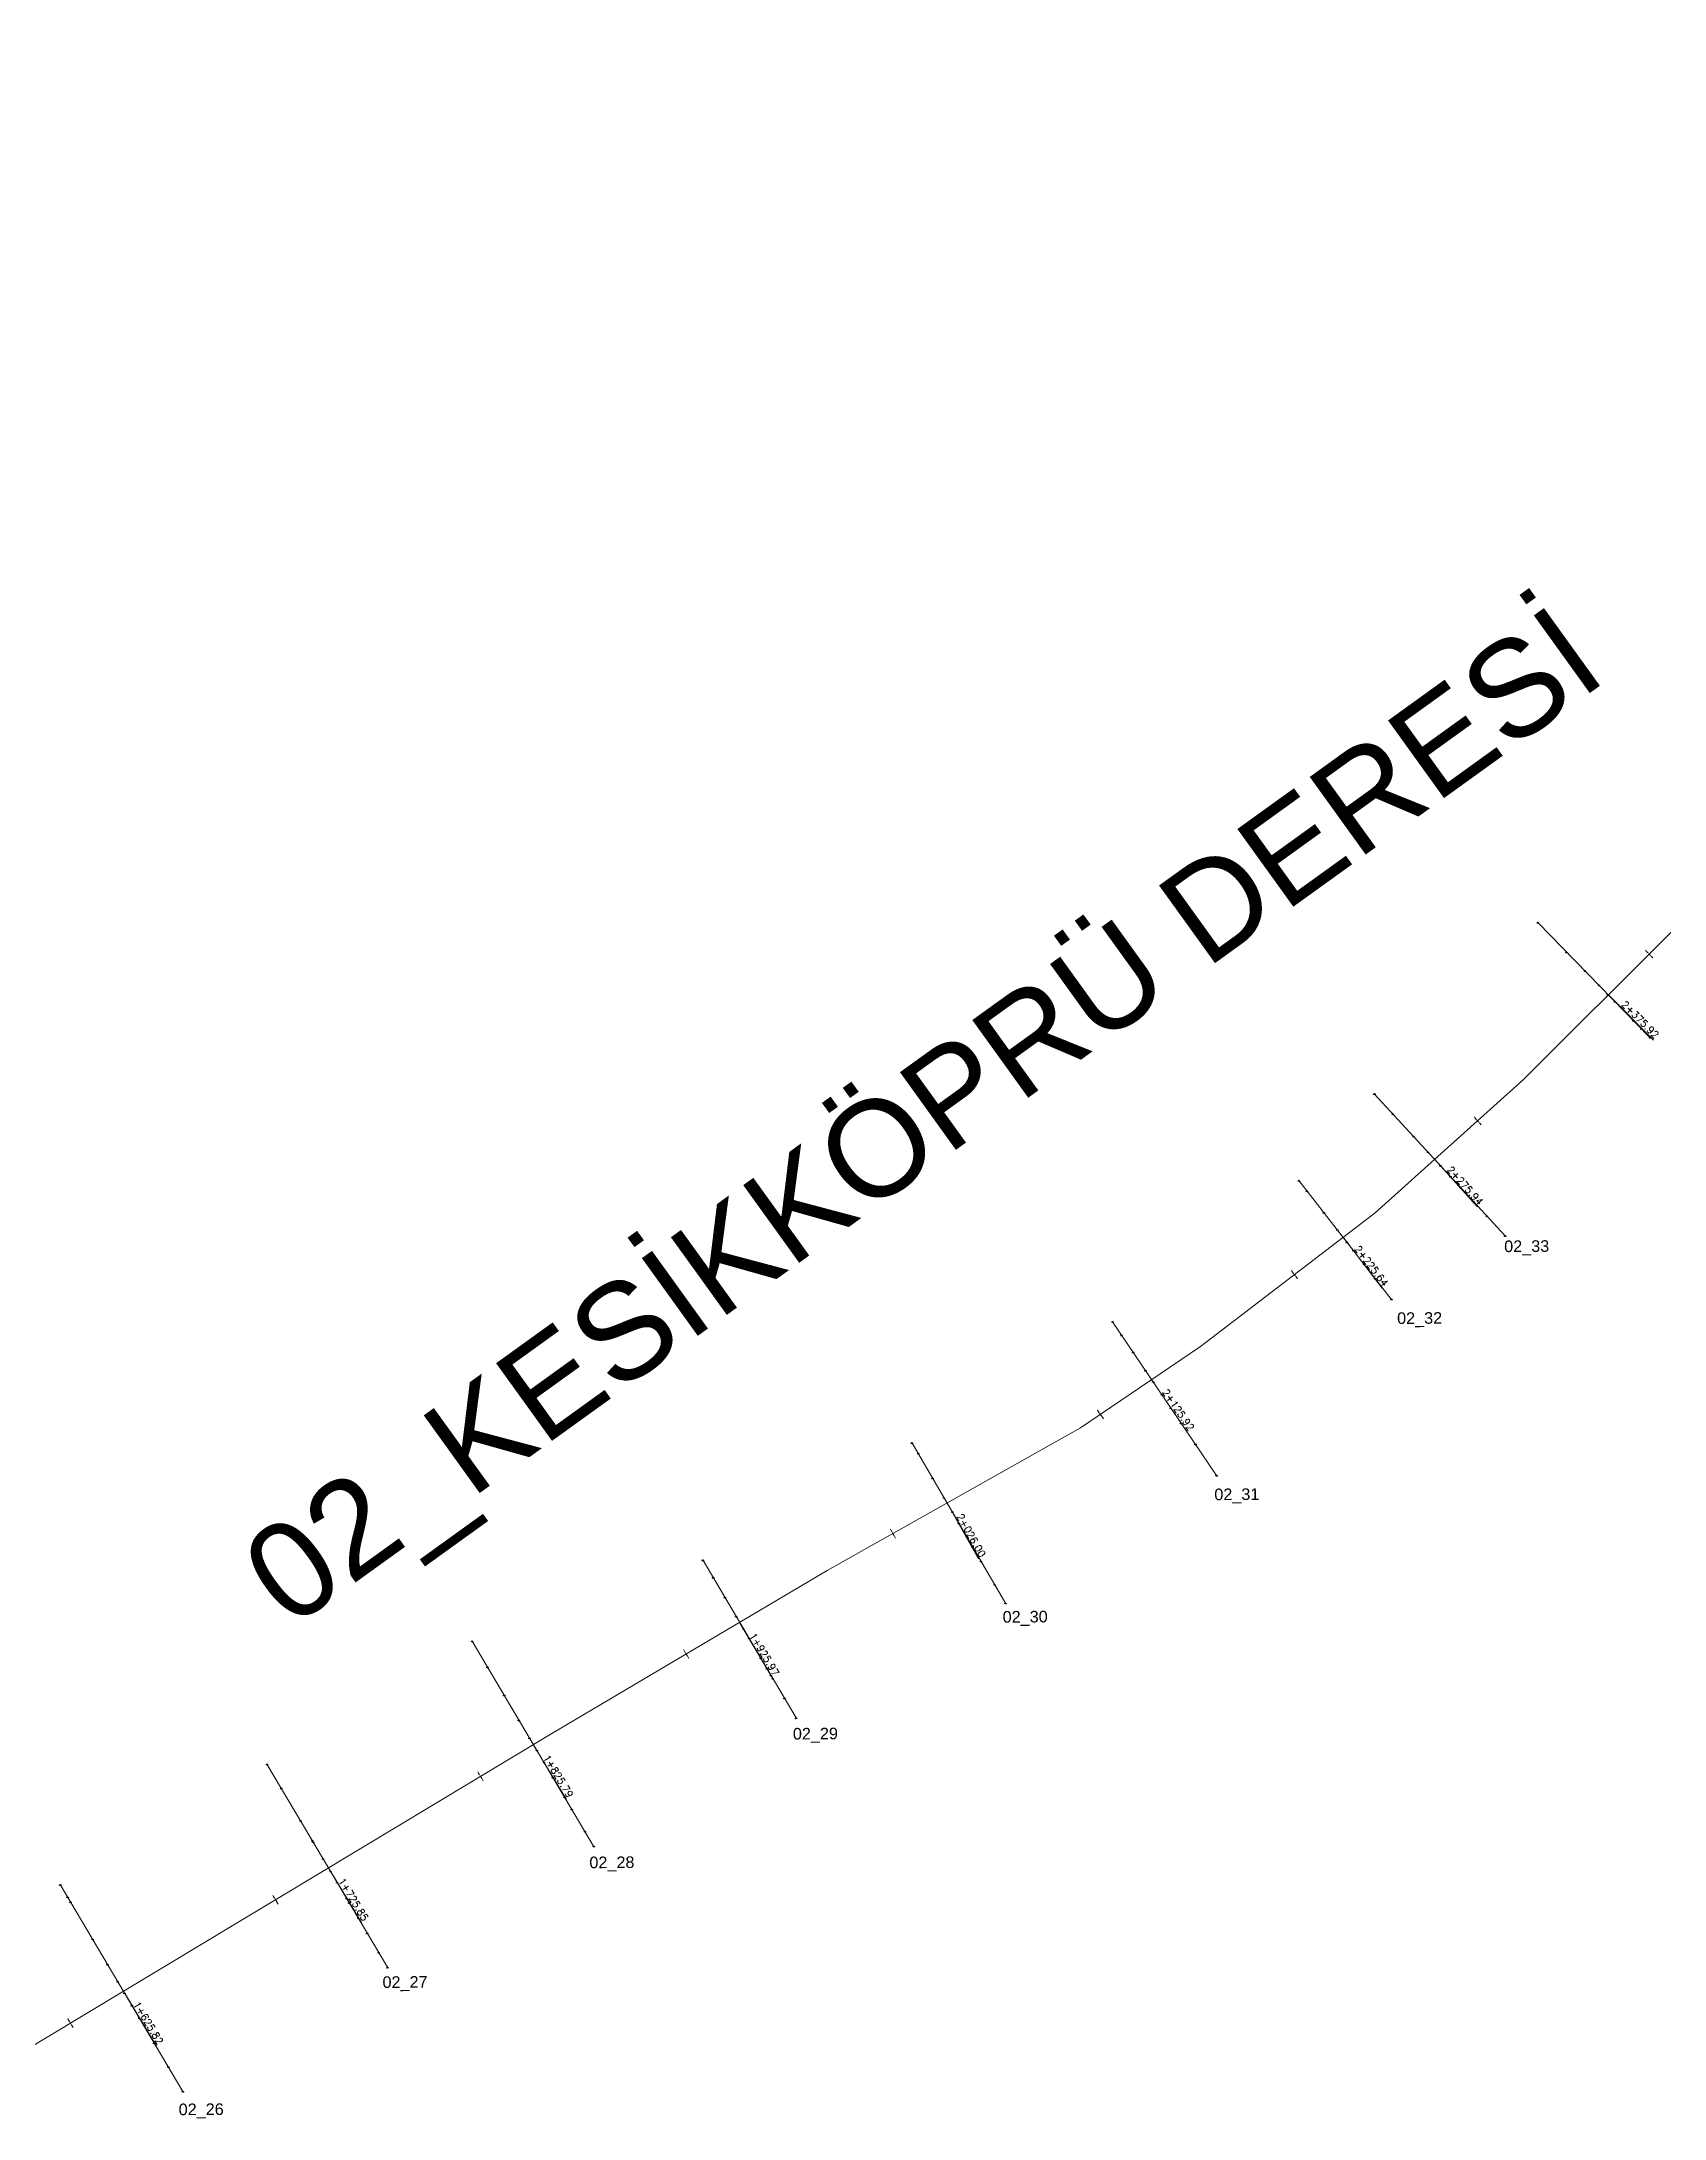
# Model space of a CAD drawing. Header units: millimetres. Extents: x 652183 to 654897, y 4079385 to 4083244.
# Drawn here: x 653396 to 654075, y 4080378 to 4081246 of the extents above; entities that cross this region are included whole.
import ezdxf

# ---------------------------------------------------------------- set-up
doc = ezdxf.new("R2010")
doc.units = ezdxf.units.MM
for name, color, linetype, lineweight in [('0_KESIT_S', 6, 'Continuous', 0), ('0_NEHIR_GEOMETRY', 3, 'Continuous', 211), ('DERE_ID', 6, 'Continuous', 0), ('FOTO_KESIT_NO', 212, 'Continuous', 0), ('NKOT', 5, 'Continuous', 0), ('NOKTA_02', 253, 'Continuous', 0), ('PL_KM', 4, 'Continuous', 0), ('PL_TOTFKM', 7, 'Continuous', 0)]:
    doc.layers.add(name, color=color, linetype=linetype, lineweight=lineweight)
doc.styles.add('STYLE0', font='romans__.ttf')
doc.styles.add('STYLE1', font='arial.ttf')

msp = doc.modelspace()

# ---------------------------------------------------------------- linework, layer by layer
at = {"layer": '0_KESIT_S', "lineweight": 0}
for p, q in [((654068.53, 4080829.74, 19.18), (654021.61, 4080877.79, 20.58)), ((653953.32, 4080806.25, 20.45), (654007.99, 4080746.89, 19.06)), ((653960.42, 4080720.41, 19.39), (653921.8, 4080769.98, 20.51)), ((653843.9, 4080710.97, 19.97), (653887.37, 4080646.77, 18.6)), ((653799.15, 4080593.37, 17.89), (653760.09, 4080660.45, 20.44)), ((653672.65, 4080611.44, 20.22), (653711.67, 4080545.38, 18.17)), ((653576.24, 4080577.5, 18.92), (653627.05, 4080491.83, 18.25)), ((653490.51, 4080526.14, 18.66), (653540.88, 4080441.23, 18.14)), ((653404.07, 4080475.79, 18.3), (653455.34, 4080389.36, 17.7))]:
    msp.add_line(p, q, dxfattribs=at)
at = {"layer": '0_NEHIR_GEOMETRY', "lineweight": 0}
msp.add_lwpolyline([(653382.91, 4080402.6), (653608.86, 4080538.54), (653724.66, 4080606.95), (653830.59, 4080666.67), (653880.61, 4080700.61), (653953.61, 4080756.51), (654015.63, 4080812.15), (654137.12, 4080933.39), (654245.85, 4081042.11), (654349.22, 4081147.53), (654526.86, 4081324.91)], dxfattribs=at)
at = {"layer": 'NOKTA_02', "lineweight": 0}
for p in [(654021.61, 4080877.79, 20.58), (654033.66, 4080865.45, 20.26), (654041.32, 4080857.61, 19.99), (654047.19, 4080851.6, 15.45), (654050.88, 4080847.81, 15.34), (654053.86, 4080844.76, 15.53), (654061.56, 4080836.88, 19.96), (654064.97, 4080833.38, 20.03), (654068.53, 4080829.74, 19.18), (653953.32, 4080806.25, 20.45), (653961.05, 4080797.85, 20.07), (653969.71, 4080788.45, 19.64), (653975.71, 4080781.94, 15.41), (653980.92, 4080776.28, 15.27), (653985.14, 4080771.7, 15.33), (653921.8, 4080769.98, 20.51), (653925.15, 4080765.68, 20.2), (653989.29, 4080767.19, 19.42), (653932.17, 4080756.67, 19.79), (653994.61, 4080761.42, 19.29), (654000.35, 4080755.19, 19.01), (653937.79, 4080749.46, 15.2), (653941.82, 4080744.28, 15.11), (654007.99, 4080746.89, 19.06), (653944.53, 4080740.8, 15.14), (653949.04, 4080735.02, 18.66), (653953.65, 4080729.1, 19.39), (653960.42, 4080720.41, 19.39), (653843.9, 4080710.97, 19.97), (653847.64, 4080705.45, 20.07), (653852.46, 4080698.32, 19.95), (653857.66, 4080690.65, 15.1), (653860.87, 4080685.91, 14.9), (653864.5, 4080680.55, 14.98), (653868.21, 4080675.07, 19.04), (653872.52, 4080668.7, 18.89), (653760.09, 4080660.45, 20.44), (653878.51, 4080659.86, 18.73), (653762.65, 4080656.05, 20.21), (653768.69, 4080645.68, 20.06), (653887.37, 4080646.77, 18.6), (653773.45, 4080637.49, 14.98), (653776.91, 4080631.56, 14.83), (653779.62, 4080626.9, 15), (653782.92, 4080621.24, 18.67), (653785.4, 4080616.97, 18.78), (653787.09, 4080614.08, 18.83), (653672.65, 4080611.44, 20.22), (653788.91, 4080610.95, 18.46), (653676.96, 4080604.14, 20.19), (653794.61, 4080601.17, 18.21), (653681.88, 4080595.82, 20.01), (653799.15, 4080593.37, 17.89), (653686.56, 4080587.89, 14.93), (653689.59, 4080582.77, 14.79), (653576.24, 4080577.5, 18.92), (653691.97, 4080578.74, 15), (653582.65, 4080566.69, 18.97), (653696.87, 4080570.44, 19.42), (653699.42, 4080566.13, 19.5), (653701.13, 4080563.23, 19.03), (653701.85, 4080562.01, 18.66), (653589.61, 4080554.96, 19.1), (653706.76, 4080553.7, 18.47), (653595.77, 4080544.57, 19.46), (653711.67, 4080545.38, 18.17), (653600.22, 4080537.07, 14.77), (653603.26, 4080531.94, 14.66), (653490.51, 4080526.14, 18.66), (653606.24, 4080526.92, 15), (653610, 4080520.58, 18.95), (653496.45, 4080516.14, 18.7), (653614.82, 4080512.45, 19.25), (653504.51, 4080502.54, 19.39), (653617.84, 4080507.37, 18.66), (653509.45, 4080494.22, 19.33), (653509.78, 4080493.65, 19.5), (653623.37, 4080498.04, 18.39), (653513.93, 4080486.65, 14.78), (653627.05, 4080491.83, 18.25), (653404.07, 4080475.79, 18.3), (653517.07, 4080481.37, 14.54), (653519.8, 4080476.76, 14.71), (653407.13, 4080470.64, 17.59), (653408.41, 4080468.48, 18.42), (653523.75, 4080470.11, 19.13), (653524.84, 4080468.26, 18.58), (653528.65, 4080461.85, 18.58), (653417.62, 4080452.96, 18.66), (653532.38, 4080455.56, 18.36), (653423.84, 4080442.46, 18.86), (653537.2, 4080447.43, 18.14), (653540.88, 4080441.23, 18.14), (653428.08, 4080435.31, 14.58), (653430.94, 4080430.49, 14.44), (653434.03, 4080425.28, 14.9), (653437.13, 4080420.06, 18.15), (653443.33, 4080409.61, 17.89), (653449.23, 4080399.65, 17.78), (653455.34, 4080389.36, 17.7)]:
    msp.add_point(p, dxfattribs=at)
at = {"layer": 'PL_KM', "lineweight": 0}
for p, q in [((654066.58, 4080866.17), (654066.58, 4080866.17)), ((654066.79, 4080865.96), (654066.72, 4080866.03)), ((654067.64, 4080865.11), (654066.93, 4080865.82)), ((654067.85, 4080864.9), (654067.78, 4080864.97)), ((654068.7, 4080864.05), (654067.99, 4080864.75)), ((654068.91, 4080863.83), (654068.84, 4080863.9)), ((654069.76, 4080862.98), (654069.05, 4080863.69)), ((653994.94, 4080796.61), (653994.94, 4080796.61)), ((653995.14, 4080796.39), (653995.07, 4080796.46)), ((653995.94, 4080795.49), (653995.27, 4080796.24)), ((653996.14, 4080795.27), (653996.08, 4080795.34)), ((653996.94, 4080794.38), (653996.28, 4080795.12)), ((653997.14, 4080794.15), (653997.08, 4080794.23)), ((653997.95, 4080793.26), (653997.28, 4080794)), ((653918.53, 4080732.48), (653918.53, 4080732.48)), ((653918.72, 4080732.24), (653918.65, 4080732.32)), ((653919.44, 4080731.29), (653918.84, 4080732.09)), ((653919.63, 4080731.05), (653919.57, 4080731.13)), ((653920.36, 4080730.1), (653919.75, 4080730.89)), ((653920.54, 4080729.86), (653920.48, 4080729.94)), ((653921.27, 4080728.91), (653920.66, 4080729.7)), ((653837.55, 4080674.11), (653837.55, 4080674.11)), ((653837.72, 4080673.86), (653837.66, 4080673.94)), ((653838.39, 4080672.87), (653837.83, 4080673.69)), ((653838.56, 4080672.62), (653838.5, 4080672.7)), ((653839.23, 4080671.63), (653838.67, 4080672.45)), ((653839.4, 4080671.38), (653839.34, 4080671.46)), ((653840.07, 4080670.38), (653839.51, 4080671.21)), ((653751.03, 4080624.4), (653751.03, 4080624.4)), ((653751.18, 4080624.14), (653751.13, 4080624.22)), ((653751.76, 4080623.09), (653751.27, 4080623.96)), ((653751.91, 4080622.83), (653751.86, 4080622.92)), ((653752.5, 4080621.78), (653752.01, 4080622.66)), ((653752.65, 4080621.52), (653752.6, 4080621.61)), ((653753.24, 4080620.48), (653752.75, 4080621.35)), ((653664.57, 4080574.07), (653664.57, 4080574.07)), ((653664.72, 4080573.81), (653664.67, 4080573.89)), ((653665.33, 4080572.77), (653664.82, 4080573.63)), ((653665.49, 4080572.52), (653665.43, 4080572.6)), ((653666.1, 4080571.48), (653665.59, 4080572.34)), ((653666.25, 4080571.22), (653666.2, 4080571.31)), ((653666.86, 4080570.19), (653666.35, 4080571.05)), ((653578.59, 4080522.96), (653578.59, 4080522.96)), ((653578.75, 4080522.7), (653578.7, 4080522.79)), ((653579.37, 4080521.67), (653578.85, 4080522.53)), ((653579.52, 4080521.42), (653579.47, 4080521.5)), ((653580.14, 4080520.39), (653579.63, 4080521.25)), ((653580.3, 4080520.13), (653580.24, 4080520.22)), ((653580.91, 4080519.1), (653580.4, 4080519.96)), ((653492.91, 4080471.41), (653492.91, 4080471.41)), ((653493.06, 4080471.15), (653493.01, 4080471.23)), ((653493.68, 4080470.12), (653493.16, 4080470.98)), ((653493.83, 4080469.86), (653493.78, 4080469.95)), ((653494.45, 4080468.84), (653493.94, 4080469.69)), ((653494.61, 4080468.58), (653494.56, 4080468.66)), ((653495.23, 4080467.55), (653494.71, 4080468.41)), ((653407.22, 4080419.85), (653407.22, 4080419.85)), ((653407.37, 4080419.6), (653407.32, 4080419.68)), ((653407.99, 4080418.57), (653407.48, 4080419.42)), ((653408.15, 4080418.31), (653408.09, 4080418.4)), ((653408.76, 4080417.28), (653408.25, 4080418.14)), ((653408.92, 4080417.03), (653408.87, 4080417.11)), ((653409.54, 4080416), (653409.02, 4080416.85))]:
    msp.add_line(p, q, dxfattribs=at)

# ---------------------------------------------------------------- texts
at = {"layer": 'DERE_ID', "lineweight": 0, "style": 'STYLE1'}
msp.add_text('02_KESİKKÖPRÜ DERESİ', height=39.9957, rotation=35.77228, dxfattribs=at).set_placement((653500.08, 4080582.22))
at = {"layer": 'FOTO_KESIT_NO', "lineweight": 0, "style": 'STYLE1'}
for s, rotation, p in [('02_33', 720.40628, (654007.61, 4080740.05)), ('02_32', 720.40617, (653962.86, 4080710.02)), ('02_31', 720.40595, (653886.47, 4080636.38)), ('02_30', 720.40568, (653798.01, 4080585.21)), ('02_29', 720.40546, (653710.34, 4080536.36)), ('02_28', 720.40519, (653625.29, 4080482.59)), ('02_27', 720.40497, (653538.83, 4080432.57)), ('02_26', 720.4047, (653453.64, 4080379.39))]:
    msp.add_text(s, height=4.846, rotation=rotation, dxfattribs=at).set_placement(p)
at = {"layer": 'NKOT', "lineweight": 0, "style": 'STYLE0'}
for s, p in [('20.58', (654021.16, 4080877.45, 20.58)), ('20.26', (654033.21, 4080865.11, 20.26)), ('19.99', (654040.87, 4080857.27, 19.99)), ('15.45', (654046.74, 4080851.26, 15.45)), ('15.34', (654050.43, 4080847.47, 15.34)), ('15.53', (654053.41, 4080844.42, 15.53)), ('19.96', (654061.11, 4080836.54, 19.96)), ('20.03', (654064.52, 4080833.04, 20.03)), ('19.18', (654068.08, 4080829.4, 19.18)), ('20.45', (653952.87, 4080805.91, 20.45)), ('20.07', (653960.6, 4080797.51, 20.07)), ('19.64', (653969.26, 4080788.11, 19.64)), ('15.41', (653975.26, 4080781.6, 15.41)), ('15.27', (653980.47, 4080775.94, 15.27)), ('15.33', (653984.69, 4080771.36, 15.33)), ('20.51', (653921.35, 4080769.64, 20.51)), ('20.20', (653924.7, 4080765.34, 20.2)), ('19.42', (653988.84, 4080766.85, 19.42)), ('19.79', (653931.72, 4080756.33, 19.79)), ('19.29', (653994.16, 4080761.08, 19.29)), ('19.01', (653999.9, 4080754.85, 19.01)), ('15.20', (653937.34, 4080749.12, 15.2)), ('15.11', (653941.37, 4080743.94, 15.11)), ('19.06', (654007.54, 4080746.55, 19.06)), ('15.14', (653944.08, 4080740.46, 15.14)), ('18.66', (653948.59, 4080734.68, 18.66)), ('19.39', (653953.2, 4080728.76, 19.39)), ('19.39', (653959.97, 4080720.07, 19.39)), ('19.97', (653843.45, 4080710.63, 19.97)), ('20.07', (653847.19, 4080705.11, 20.07)), ('19.95', (653852.01, 4080697.98, 19.95)), ('15.10', (653857.21, 4080690.31, 15.1)), ('14.90', (653860.42, 4080685.57, 14.9)), ('14.98', (653864.05, 4080680.21, 14.98)), ('19.04', (653867.76, 4080674.73, 19.04)), ('18.89', (653872.07, 4080668.36, 18.89)), ('20.44', (653759.64, 4080660.11, 20.44)), ('18.73', (653878.06, 4080659.52, 18.73)), ('20.21', (653762.2, 4080655.71, 20.21)), ('20.06', (653768.24, 4080645.34, 20.06)), ('18.60', (653886.92, 4080646.43, 18.6)), ('14.98', (653773, 4080637.15, 14.98)), ('14.83', (653776.46, 4080631.22, 14.83)), ('15.00', (653779.17, 4080626.56, 15)), ('18.67', (653782.47, 4080620.9, 18.67)), ('18.78', (653784.95, 4080616.63, 18.78)), ('18.83', (653786.64, 4080613.74, 18.83)), ('20.22', (653672.2, 4080611.1, 20.22)), ('18.46', (653788.46, 4080610.61, 18.46)), ('20.19', (653676.51, 4080603.8, 20.19)), ('18.21', (653794.16, 4080600.83, 18.21)), ('20.01', (653681.43, 4080595.48, 20.01)), ('17.89', (653798.7, 4080593.03, 17.89)), ('14.93', (653686.11, 4080587.55, 14.93)), ('14.79', (653689.14, 4080582.43, 14.79)), ('18.92', (653575.79, 4080577.16, 18.92)), ('15.00', (653691.52, 4080578.4, 15)), ('18.97', (653582.2, 4080566.35, 18.97)), ('19.42', (653696.42, 4080570.1, 19.42)), ('19.50', (653698.97, 4080565.79, 19.5)), ('19.03', (653700.68, 4080562.89, 19.03)), ('18.66', (653701.4, 4080561.67, 18.66)), ('19.10', (653589.16, 4080554.62, 19.1)), ('18.47', (653706.31, 4080553.36, 18.47)), ('18.17', (653711.22, 4080545.04, 18.17)), ('19.46', (653595.32, 4080544.23, 19.46)), ('14.77', (653599.77, 4080536.73, 14.77)), ('14.66', (653602.81, 4080531.6, 14.66)), ('18.66', (653490.06, 4080525.8, 18.66)), ('15.00', (653605.79, 4080526.58, 15)), ('18.95', (653609.55, 4080520.24, 18.95)), ('18.70', (653496, 4080515.8, 18.7)), ('19.25', (653614.37, 4080512.11, 19.25)), ('19.39', (653504.06, 4080502.2, 19.39)), ('18.66', (653617.39, 4080507.03, 18.66)), ('19.33', (653509, 4080493.88, 19.33)), ('19.50', (653509.33, 4080493.31, 19.5)), ('18.39', (653622.92, 4080497.7, 18.39)), ('14.78', (653513.48, 4080486.31, 14.78)), ('18.25', (653626.6, 4080491.49, 18.25)), ('18.30', (653403.62, 4080475.45, 18.3)), ('14.54', (653516.62, 4080481.03, 14.54)), ('14.71', (653519.35, 4080476.42, 14.71)), ('17.59', (653406.68, 4080470.3, 17.59)), ('18.42', (653407.96, 4080468.14, 18.42)), ('19.13', (653523.3, 4080469.77, 19.13)), ('18.58', (653524.39, 4080467.92, 18.58)), ('18.58', (653528.2, 4080461.51, 18.58)), ('18.66', (653417.17, 4080452.62, 18.66)), ('18.36', (653531.93, 4080455.22, 18.36)), ('18.86', (653423.39, 4080442.12, 18.86)), ('18.14', (653536.75, 4080447.09, 18.14)), ('18.14', (653540.43, 4080440.89, 18.14)), ('14.58', (653427.63, 4080434.97, 14.58)), ('14.44', (653430.49, 4080430.15, 14.44)), ('14.90', (653433.58, 4080424.94, 14.9)), ('18.15', (653436.68, 4080419.72, 18.15)), ('17.89', (653442.88, 4080409.27, 17.89)), ('17.78', (653448.78, 4080399.31, 17.78)), ('17.70', (653454.89, 4080389.02, 17.7))]:
    msp.add_text(s, height=0.24, rotation=0.00002, dxfattribs=at).set_placement(p)
at = {"layer": 'PL_TOTFKM', "lineweight": 0, "style": 'STYLE0'}
for s, rotation, p in [('%%U   2+375.92', 314.93978, (654051.55, 4080847.99)), ('%%U   2+275.94', 311.89592, (653978.98, 4080779.27)), ('%%U   2+225.64', 307.44255, (653940.74, 4080746.65)), ('%%U   2+125.92', 304.15972, (653860.76, 4080687.14)), ('%%U   2+026.00', 299.41181, (653775.31, 4080635.5)), ('%%U   1+925.97', 300.57239, (653688.59, 4080585.64)), ('%%U   1+825.79', 301.03256, (653602.36, 4080534.63)), ('%%U   1+725.85', 301.03256, (653516.73, 4080483.11)), ('%%U   1+625.82', 301.03256, (653431.01, 4080431.54))]:
    msp.add_text(s, height=3, rotation=rotation, dxfattribs=at).set_placement(p)

doc.saveas('drawing.dxf')
